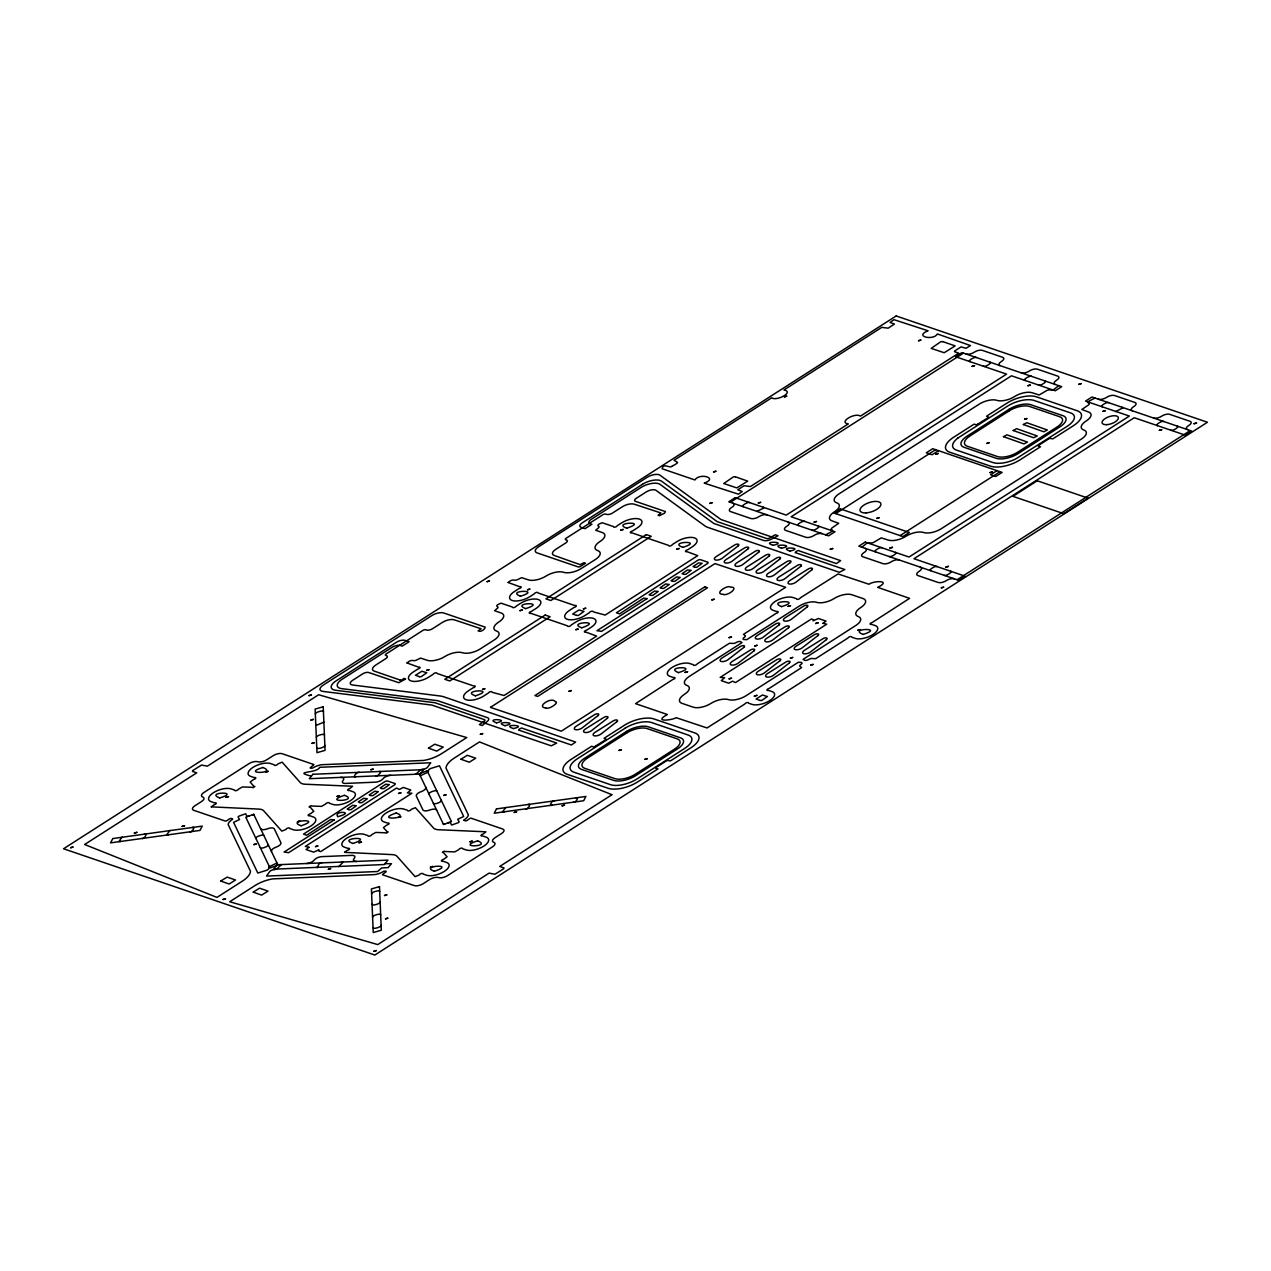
<?xml version="1.0" encoding="UTF-8"?>
<svg xmlns="http://www.w3.org/2000/svg" width="1271" height="1271" viewBox="0 0 1271 1271"><rect width="100%" height="100%" fill="white"/><g stroke="black" fill="none" stroke-linecap="round" stroke-linejoin="round"><path stroke-width="1.5" d="M756.69 511.45L763.744 508.082L763.283 507.177M881.995 547.706C881.311 546.387 872.24 551.344 875.576 551.9M888.969 556.476C890.939 557.794 898.359 552.599 895.483 552.361M937.14 566.58C936.234 565.15 927.433 570.266 930.706 570.727M944.099 575.398C945.91 576.541 953.758 571.235 950.517 571.187M976.43 357.501C975.556 356.182 966.564 361.186 970.011 361.647M983.404 366.223C985.375 367.557 992.921 362.235 989.823 362.124M1031.559 376.28C1030.733 374.961 1021.677 380.045 1025.141 380.474M1038.534 385.145C1040.345 386.257 1047.971 381.141 1045.048 380.935M1108.709 402.669C1108.09 401.175 1098.748 406.386 1102.291 406.815M749.715 502.585C748.778 501.187 739.881 506.351 743.297 506.732M804.845 521.412C804.035 519.934 795.026 525.098 798.426 525.559M1115.7 411.566L1123.167 407.705L1122.102 407.292M276.983 863.041L271.041 865.805A3.082 1.335 -19.2 0 0 268.737 868.093A3.082 1.335 -19.2 0 1 266.433 870.365L257.806 873.05L233.562 822.337L239.568 819.509L238.058 817.015L238.964 816.109L245.637 813.774L247.051 816.49L249.211 815.95M811.819 530.134C813.805 531.485 821.416 526.051 818.238 526.035M1163.839 421.543C1162.806 420.065 1154.163 425.181 1157.436 425.642M1170.829 430.218C1172.783 431.536 1180.251 426.309 1177.327 426.103M611.828 794.804L499.741 866.441L503.999 867.95L503.666 868.792L494.975 874.226L489.065 873.145L377.773 944.591L229.717 901.743L255.01 885.569A21.972 9.485 -19.2 0 1 272.82 878.881L374.897 874.591A10.978 4.75 -19.2 0 0 383.81 871.239C391.087 870.349 379.378 874.893 383.397 875.052L414.33 885.601A6.593 2.844 -19.2 0 0 423.148 883.71L429.805 879.453A6.593 2.844 -19.2 0 1 438.622 877.562A6.593 2.844 -19.2 0 0 447.456 875.671L492.576 846.788A6.593 2.844 -19.2 0 0 493.752 842.292A6.593 2.844 -19.2 0 1 494.912 837.796L501.584 833.522A6.593 2.844 -19.2 0 0 502.744 829.026L471.827 818.46C469.905 816.443 467.077 822.861 463.931 820.367M232.561 819.223L232.275 819.509A10.978 4.75 -19.2 0 0 228.144 824.498L250.482 871.255A21.972 9.485 -19.2 0 1 242.268 881.216L216.976 897.405L84.633 844.5L196.719 772.863L192.477 771.37L192.811 770.512L201.501 765.078L207.395 766.159L318.64 694.744L466.743 737.561L441.45 753.751A21.972 9.485 -19.2 0 1 423.656 760.439L321.563 764.713A10.978 4.75 -19.2 0 0 312.65 768.065C305.39 769.209 316.892 764.284 313.063 764.268L282.146 753.703A6.593 2.844 -19.2 0 0 273.329 755.594L266.656 759.851A6.593 2.844 -19.2 0 1 257.838 761.742A6.593 2.844 -19.2 0 0 249.021 763.633L203.884 792.516A6.593 2.844 -19.2 0 0 202.725 797.012A6.593 2.844 -19.2 0 1 201.549 801.524L194.892 805.782A6.593 2.844 -19.2 0 0 193.716 810.294L224.649 820.844C227.096 822.575 229.511 816.427 232.561 818.969M463.867 820.176L464.201 819.811A10.978 4.75 -19.2 0 0 468.316 814.822L445.994 768.065A21.972 9.485 -19.2 0 1 454.208 758.104L479.501 741.914L611.796 794.629M263.907 835.508C264.177 833.697 254.295 837.001 255.948 838.51M433.379 803.256C433.745 805.21 442.673 801.715 441.371 800.317M437.002 791.166C437.145 789.307 427.199 792.739 429.042 794.168M260.285 847.598C260.714 849.536 269.325 846.073 268.356 844.659M315.796 724.406L316.67 725.169L323.994 722.119M324.534 734.94C325.058 733.176 315.637 735.512 316.336 737.355M373.039 927.576C372.498 929.609 381.443 927.226 381.173 925.288M323.501 711.681C324.296 709.647 314.414 712.364 315.351 714.032M316.765 747.729C316.098 749.811 325.63 747.237 324.852 745.41M379.759 891.527C380.553 889.493 370.528 892.242 371.625 893.894M380.744 914.85C381.411 912.928 371.831 915.39 372.594 917.217M448.028 822.861L450.188 822.337L451.602 825.054L458.275 822.702L459.196 821.844L457.671 819.302L463.677 816.49L439.464 765.793L430.805 768.447A3.082 1.335 -19.2 0 0 428.502 770.734A3.082 1.335 -19.2 0 1 426.198 773.006L420.272 775.818M372.053 904.253C371.418 906.318 380.649 903.792 380.204 901.965M938.506 450.665L932.104 454.764L926.321 452.794L932.723 448.695L1002.136 472.399L995.733 476.498L990.602 474.734L997.004 470.635M311.427 776.152C291.377 771.163 317.607 773.467 319.672 767.287L430.742 762.775L427.469 767.319A3.082 1.335 -19.2 0 1 423.529 769.034A3.082 1.335 -19.2 0 0 419.589 770.75L415.76 774.246M385.891 862.628L385.24 863.66L391.468 863.724L388.211 867.585L381.665 867.966L377.566 871.525L266.545 876.069L269.77 871.509A3.082 1.335 -19.2 0 1 273.71 869.777A3.082 1.335 -19.2 0 0 277.65 868.061L281.574 864.566M120.729 841.434L118.87 841.466L122.191 837.065M144.243 834.189C148.389 832.505 144.227 839.448 142.082 838.526M168.55 834.777L166.692 834.761L170.012 830.408M192.064 827.516C196.354 825.832 191.683 832.982 189.919 831.87M504.396 811.788L502.538 811.804L505.858 807.419M527.91 804.527C532.295 802.795 527.243 810.278 525.765 808.88M552.234 805.131C548.675 807.26 551.471 799.999 554.49 800.825M575.747 797.87C580.084 796.17 575.223 803.431 573.586 802.208M355.673 776.788C352.115 778.281 356.595 771.354 359.359 772.339M341.47 862.056L343.122 862.199L338.642 866.647M379.187 771.497C383.54 770.401 377.217 777.185 375.628 775.961M317.957 867.346L317.21 867.537M252.468 814.743L253.93 814.775M444.771 824.069L443.293 824.037M579.957 566.58L578.384 566.993L536.934 552.837A8.786 3.797 -19.2 0 1 538.491 546.832L647.273 477.229A8.786 3.797 -19.2 0 1 659.967 475.179L720.784 519.394A4.401 1.891 -19.2 0 0 721.245 519.617L840.624 560.638L836.397 563.577L799.523 550.994C799.125 549.056 792.469 553.266 796.393 552.996L844.818 569.535L839.337 572.3L707.979 527.449A28.995 12.535 -19.2 0 1 704.928 525.924L655.931 490.288A6.593 2.844 -19.2 0 0 646.415 491.829L636.231 498.343A4.401 1.891 -19.2 0 0 635.452 501.33L665.416 511.562L664.574 513.134L659.427 515.74L658.092 515.279L660.936 512.991L634.197 504.174A8.786 3.797 -19.2 0 0 622.44 506.7L612.4 513.119A4.401 1.891 -19.2 0 1 606.521 514.374L605.79 514.12A2.192 0.953 -19.2 0 0 602.851 514.755L566.135 538.253A2.192 0.953 -19.2 0 0 565.738 539.762L566.469 540A4.401 1.891 -19.2 0 1 565.69 543.003L555.665 549.422A8.786 3.797 -19.2 0 0 554.108 555.427L580.116 564.642L583.993 562.703L585.486 563.275L580.164 566.612M316.972 867.553L319.386 863.39L321.642 862.898M825.642 534.837L831.282 531.866A3.082 1.335 -19.2 0 0 831.822 529.769A3.082 1.335 -19.2 0 1 832.362 527.672L838.685 523.302L832.044 520.856A13.187 5.688 -19.2 0 1 834.396 511.848A13.187 5.688 -19.2 0 0 836.747 502.839A13.187 5.688 -19.2 0 1 839.082 493.831L979.258 404.13A13.187 5.688 -19.2 0 1 996.909 400.349A13.187 5.688 -19.2 0 0 1014.56 396.568A13.187 5.688 -19.2 0 1 1032.211 392.771L1039.185 394.995L1046.176 390.848A3.082 1.335 -19.2 0 1 1050.291 389.959A3.082 1.335 -19.2 0 0 1054.422 389.085L1058.711 385.653M963.466 353.131L730.348 502.315M935.615 449.68L835.698 513.611M900.122 535.599L1000.007 471.684M1095.014 398.045L1089.247 400.985A3.082 1.335 -19.2 0 0 1088.707 403.082A3.082 1.335 -19.2 0 1 1088.167 405.179L1081.843 409.469L1088.484 411.995A13.187 5.688 -19.2 0 1 1086.133 421.003A13.187 5.688 -19.2 0 0 1083.798 430.011A13.187 5.688 -19.2 0 1 1081.446 439.019L941.271 528.72A13.187 5.688 -19.2 0 1 923.636 532.501A13.187 5.688 -19.2 0 0 905.969 536.283A13.187 5.688 -19.2 0 1 888.318 540.08L881.248 537.871L874.353 542.002A3.082 1.335 -19.2 0 1 870.238 542.892A3.082 1.335 -19.2 0 0 866.123 543.766L861.881 547.229M957.111 579.735L1190.244 430.551M306.565 863.517A5.847 2.526 -19.2 0 0 314.191 860.086A5.847 2.526 -19.2 0 1 321.817 856.638L351.797 855.383A5.847 2.526 -19.2 0 1 354.307 858.227L354.021 858.592A5.847 2.526 -19.2 0 0 356.547 861.436M425.737 787.257A5.847 2.526 -19.2 0 1 421.035 791.706A5.847 2.526 -19.2 0 0 416.348 796.139L422.909 809.881A5.847 2.526 -19.2 0 0 429.471 810.135L430.106 809.897A5.847 2.526 -19.2 0 1 436.668 810.151M271.501 851.554A5.847 2.526 -19.2 0 1 276.188 847.106A5.847 2.526 -19.2 0 0 280.891 842.673L274.329 828.93A5.847 2.526 -19.2 0 0 267.768 828.676L267.132 828.914A5.847 2.526 -19.2 0 1 260.571 828.66M390.674 775.294A5.847 2.526 -19.2 0 0 383.048 778.726A5.847 2.526 -19.2 0 1 375.422 782.173L345.442 783.429A5.847 2.526 -19.2 0 1 342.932 780.585L343.218 780.235A5.847 2.526 -19.2 0 0 340.692 777.391M865.329 548.405A5.847 2.526 -19.2 0 1 864.296 552.392L863.787 552.726A5.847 2.526 -19.2 0 0 862.739 556.714L883.107 563.673A5.847 2.526 -19.2 0 0 891.178 561.83A5.847 2.526 -19.2 0 1 899.264 559.987M1098.462 399.221A5.847 2.526 -19.2 0 0 1106.278 397.537L1106.803 397.219A5.847 2.526 -19.2 0 1 1114.619 395.535L1134.987 402.494A5.847 2.526 -19.2 0 1 1133.684 406.641A5.847 2.526 -19.2 0 0 1132.397 410.803M1153.56 418.032A5.847 2.526 -19.2 0 0 1161.376 416.348L1161.901 416.03A5.847 2.526 -19.2 0 1 1169.717 414.346L1190.069 421.305A5.847 2.526 -19.2 0 1 1188.782 425.451A5.847 2.526 -19.2 0 0 1187.479 429.614M954.346 578.798A5.847 2.526 -19.2 0 0 946.275 580.64A5.847 2.526 -19.2 0 1 938.189 582.483L917.837 575.525A5.847 2.526 -19.2 0 1 918.869 571.537L919.394 571.203A5.847 2.526 -19.2 0 0 920.426 567.216M822.067 533.629A5.847 2.526 -19.2 0 0 814.25 535.313L813.726 535.631A5.847 2.526 -19.2 0 1 805.909 537.315L785.557 530.357A5.847 2.526 -19.2 0 1 786.844 526.21A5.847 2.526 -19.2 0 0 788.131 522.047M1055.2 384.446A5.847 2.526 -19.2 0 1 1056.233 380.458L1056.741 380.124A5.847 2.526 -19.2 0 0 1057.79 376.137L1037.422 369.178A5.847 2.526 -19.2 0 0 1029.351 371.021A5.847 2.526 -19.2 0 1 1021.264 372.864M1000.102 365.635A5.847 2.526 -19.2 0 1 1001.135 361.647L1001.659 361.314A5.847 2.526 -19.2 0 0 1002.692 357.326L982.34 350.367A5.847 2.526 -19.2 0 0 974.253 352.21A5.847 2.526 -19.2 0 1 966.182 354.053M733.049 503.237A5.847 2.526 -19.2 0 1 731.746 507.399A5.847 2.526 -19.2 0 0 730.46 511.546L750.811 518.504A5.847 2.526 -19.2 0 0 758.628 516.82L759.152 516.503A5.847 2.526 -19.2 0 1 766.969 514.819M211.288 806.863L258.76 809.087A13.187 5.688 -19.2 0 1 263.685 810.771L281.797 831.123L285.673 829.598A1.907 0.826 -19.2 0 0 286.261 829.057A1.907 0.826 -19.2 0 1 288.183 827.977A1.907 0.826 -19.2 0 1 289.756 828.311A1.907 0.826 -19.2 0 0 290.122 828.644L293.283 829.725A13.187 5.688 -19.2 0 0 310.934 825.943A13.187 5.688 -19.2 0 0 313.27 816.935L310.108 815.855A1.907 0.826 -19.2 0 0 309.314 815.791A1.907 0.826 -19.2 0 1 308.17 815.204A1.907 0.826 -19.2 0 1 309.79 814.012A1.907 0.826 -19.2 0 0 310.696 813.583L313.81 811.295L310.426 807.403A4.401 1.891 -19.2 0 0 309.075 806.863L311.03 805.623A4.401 1.891 -19.2 0 0 312.523 806.052L321.484 806.37L325.201 804.289A1.907 0.826 -19.2 0 0 325.789 803.765A1.907 0.826 -19.2 0 1 327.727 802.684A1.907 0.826 -19.2 0 1 329.3 803.002A1.907 0.826 -19.2 0 0 329.666 803.336L332.827 804.416A13.187 5.688 -19.2 0 0 350.478 800.635A13.187 5.688 -19.2 0 0 352.814 791.642L349.652 790.546A1.907 0.826 -19.2 0 0 348.858 790.498A1.907 0.826 -19.2 0 1 347.714 789.895A1.907 0.826 -19.2 0 1 349.318 788.703A1.907 0.826 -19.2 0 0 350.24 788.274L352.607 786.256L305.183 784.223A13.187 5.688 -19.2 0 1 300.258 782.539L282.146 762.187L278.285 763.712A1.907 0.826 -19.2 0 0 277.698 764.252A1.907 0.826 -19.2 0 1 275.759 765.333A1.907 0.826 -19.2 0 1 274.186 764.999A1.907 0.826 -19.2 0 0 273.821 764.665L270.659 763.585A13.187 5.688 -19.2 0 0 253.008 767.366A13.187 5.688 -19.2 0 0 250.673 776.374L253.85 777.455A1.907 0.826 -19.2 0 0 254.629 777.518A1.907 0.826 -19.2 0 1 255.773 778.106A1.907 0.826 -19.2 0 1 254.168 779.298A1.907 0.826 -19.2 0 0 253.247 779.727L250.149 782.062L253.517 785.907A4.401 1.891 -19.2 0 0 254.867 786.447L252.961 787.718A4.401 1.891 -19.2 0 0 251.42 787.257L242.475 786.94L238.741 789.021A1.907 0.826 -19.2 0 0 238.154 789.545A1.907 0.826 -19.2 0 1 236.215 790.626A1.907 0.826 -19.2 0 1 234.642 790.308A1.907 0.826 -19.2 0 0 234.277 789.974L231.115 788.894A13.187 5.688 -19.2 0 0 213.464 792.675A13.187 5.688 -19.2 0 0 211.129 801.667L214.306 802.764A1.907 0.826 -19.2 0 0 215.085 802.811A1.907 0.826 -19.2 0 1 216.229 803.415A1.907 0.826 -19.2 0 1 214.624 804.607A1.907 0.826 -19.2 0 0 213.719 805.036L211.288 806.815M344.568 852.364L392.056 854.605A13.187 5.688 -19.2 0 1 396.981 856.289L415.093 876.64L418.953 875.099A1.907 0.826 -19.2 0 0 419.541 874.575A1.907 0.826 -19.2 0 1 421.479 873.495A1.907 0.826 -19.2 0 1 423.052 873.813A1.907 0.826 -19.2 0 0 423.418 874.146L426.579 875.226A13.187 5.688 -19.2 0 0 444.23 871.445A13.187 5.688 -19.2 0 0 446.566 862.453L443.388 861.357A1.907 0.826 -19.2 0 0 442.61 861.309A1.907 0.826 -19.2 0 1 441.466 860.705A1.907 0.826 -19.2 0 1 443.071 859.514A1.907 0.826 -19.2 0 0 443.992 859.085L447.09 856.797L443.706 852.905A4.401 1.891 -19.2 0 0 442.372 852.364L444.31 851.125A4.401 1.891 -19.2 0 0 445.819 851.554L454.764 851.888L458.497 849.806A1.907 0.826 -19.2 0 0 459.085 849.266A1.907 0.826 -19.2 0 1 461.023 848.186A1.907 0.826 -19.2 0 1 462.58 848.52A1.907 0.826 -19.2 0 0 462.946 848.853L466.123 849.934A13.187 5.688 -19.2 0 0 483.758 846.152A13.187 5.688 -19.2 0 0 486.11 837.144L482.932 836.064A1.907 0.826 -19.2 0 0 482.154 836A1.907 0.826 -19.2 0 1 480.994 835.397A1.907 0.826 -19.2 0 1 482.615 834.205A1.907 0.826 -19.2 0 0 483.52 833.792L485.919 831.806L438.479 829.725A13.187 5.688 -19.2 0 1 433.554 828.041L415.426 807.689L411.566 809.214A1.907 0.826 -19.2 0 0 410.978 809.754A1.907 0.826 -19.2 0 1 409.04 810.834A1.907 0.826 -19.2 0 1 407.483 810.501A1.907 0.826 -19.2 0 0 407.117 810.167L403.94 809.087A13.187 5.688 -19.2 0 0 386.305 812.868A13.187 5.688 -19.2 0 0 383.969 821.876L387.131 822.957A1.907 0.826 -19.2 0 0 387.925 823.02A1.907 0.826 -19.2 0 1 389.069 823.624A1.907 0.826 -19.2 0 1 387.448 824.815A1.907 0.826 -19.2 0 0 386.543 825.229L383.445 827.58L386.813 831.409A4.401 1.891 -19.2 0 0 388.163 831.949L386.209 833.204A4.401 1.891 -19.2 0 0 384.7 832.759L375.755 832.441L372.038 834.523A1.907 0.826 -19.2 0 0 371.434 835.063A1.907 0.826 -19.2 0 1 369.511 836.143A1.907 0.826 -19.2 0 1 367.939 835.81A1.907 0.826 -19.2 0 0 367.573 835.476L364.412 834.396A13.187 5.688 -19.2 0 0 346.761 838.177A13.187 5.688 -19.2 0 0 344.425 847.185L347.587 848.265A1.907 0.826 -19.2 0 0 348.381 848.329A1.907 0.826 -19.2 0 1 349.525 848.917A1.907 0.826 -19.2 0 1 347.92 850.108A1.907 0.826 -19.2 0 0 346.999 850.537L344.6 852.269M545.656 707.995C549.39 709.854 559.891 702.037 555.3 701.592C551.217 696.397 535.854 707.137 545.688 707.899M723.104 594.447C728.013 596.178 739.833 586.789 730.396 587.123C727.918 584.453 713.206 593.843 723.104 594.399M309.044 847.28L306.025 849.552L313.651 852.142L318.989 849.775L318.576 850.887L320.626 851.649L411.883 793.263L407.419 792.897L410.787 790.038L403.368 787.416L399.269 789.45L396.568 788.036L305.31 846.422L309.044 847.28M672.216 466.076C670.325 469.11 663.303 462.263 662.048 468.729L694.903 479.945C699.717 472.526 718.719 478.007 704.213 483.123L738.419 494.181L742.2 491.48L737.831 489.812L743.964 485.76L750.446 486.523L848.313 423.894C837.939 422.433 854.954 412.185 860.467 416.125L958.699 353.147L954.457 351.67L954.823 350.844L961.098 346.904L966.024 348.302L970.44 345.553L937.347 333.939C933.756 340.85 913.388 336.529 928.084 330.778L893.926 319.672L890.065 322.453L894.403 324.073L888.207 328.172L881.788 327.362L783.921 389.99C794.709 391.849 776.327 401.668 771.767 397.759L673.98 460.34C677.999 462.755 680.033 461.897 672.216 466.107M823.004 623.314L826.722 624.204L735.464 682.606L732.684 681.192L728.68 683.21L721.277 680.62L724.613 677.697L720.164 677.379L811.422 618.977L813.551 619.708L813.059 620.852L818.381 618.484L826.007 621.09L823.004 623.314M334.178 819.938L284.069 852.047L288.612 852.682L394.423 784.985A2.192 0.953 -19.2 0 0 394.82 783.476L387.719 781.061A2.192 0.953 -19.2 0 0 384.779 781.681L303.547 834.094L306.645 835.238L330.73 819.525L334.178 819.986M647.066 598.609L596.957 630.718L601.501 631.369L707.312 563.657A2.192 0.953 -19.2 0 0 707.709 562.147L700.607 559.733A2.192 0.953 -19.2 0 0 697.668 560.352L616.435 612.765L619.533 613.909L643.619 598.196L647.066 598.609M595.718 745.982L593.875 747.03L591.635 746.252L571.187 759.327A21.972 9.485 -19.2 0 0 567.295 774.341L608.126 788.274A21.972 9.485 -19.2 0 0 637.534 781.983L657.965 768.891L655.772 768.24L656.17 767.398L667.084 760.439L670.373 760.964L690.82 747.872A21.972 9.485 -19.2 0 0 694.713 732.874L653.882 718.925A21.972 9.485 -19.2 0 0 624.474 725.233L604.043 738.308L606.331 739.325L595.718 745.982M978.209 423.879L976.366 424.927L974.126 424.133L953.695 437.224A21.972 9.485 -19.2 0 0 949.802 452.238L990.617 466.171A21.972 9.485 -19.2 0 0 1020.025 459.864L1040.472 446.788L1038.264 446.137L1038.661 445.295L1049.592 438.336L1052.881 438.845L1073.312 425.769A21.972 9.485 -19.2 0 0 1077.204 410.755L1036.389 396.822A21.972 9.485 -19.2 0 0 1006.982 403.129L986.534 416.205L988.822 417.222L978.209 423.879M667.259 714.477L635.548 703.657L672.486 679.699A1.907 0.826 -19.2 0 1 673.392 679.27A1.907 0.826 -19.2 0 0 674.996 678.079A1.907 0.826 -19.2 0 0 673.852 677.475A1.907 0.826 -19.2 0 1 673.074 677.427L669.896 676.331A13.187 5.688 -19.2 0 1 672.232 667.339A13.187 5.688 -19.2 0 1 689.883 663.557L693.06 664.638A1.907 0.826 -19.2 0 1 693.41 664.971A1.907 0.826 -19.2 0 0 694.983 665.289A1.907 0.826 -19.2 0 0 696.921 664.209A1.907 0.826 -19.2 0 1 697.509 663.684L729.363 643.301L732.207 643.348A3.082 1.335 -19.2 0 0 736.322 642.475A3.082 1.335 -19.2 0 1 740.437 641.585L742.042 642.57L689.311 676.426A13.187 5.688 -19.2 0 0 686.848 685.387A13.187 5.688 -19.2 0 1 684.386 694.363A13.187 5.688 -19.2 0 0 682.05 703.371L693.283 707.2A13.187 5.688 -19.2 0 0 710.934 703.419A13.187 5.688 -19.2 0 1 728.442 699.59A13.187 5.688 -19.2 0 0 745.966 695.777L798.331 662.27L801.413 662.413A3.082 1.335 -19.2 0 1 800.873 664.511A3.082 1.335 -19.2 0 0 800.333 666.624L801.604 667.609L769.463 688.247A1.907 0.826 -19.2 0 1 768.558 688.675A1.907 0.826 -19.2 0 0 766.937 689.851A1.907 0.826 -19.2 0 0 768.081 690.455A1.907 0.826 -19.2 0 1 768.876 690.518L772.037 691.599A13.187 5.688 -19.2 0 1 769.702 700.607A13.187 5.688 -19.2 0 1 752.051 704.388L748.889 703.308A1.907 0.826 -19.2 0 1 748.524 702.974A1.907 0.826 -19.2 0 0 746.951 702.641A1.907 0.826 -19.2 0 0 745.028 703.721A1.907 0.826 -19.2 0 1 744.425 704.261L707.01 727.965L676.013 717.638C674.297 719.72 651.896 723.135 667.227 714.604M877.848 587.409L909.559 598.355L872.621 622.234A1.907 0.826 -19.2 0 1 871.715 622.663A1.907 0.826 -19.2 0 0 870.095 623.839A1.907 0.826 -19.2 0 0 871.255 624.442A1.907 0.826 -19.2 0 1 872.033 624.506L875.195 625.586A13.187 5.688 -19.2 0 1 872.859 634.594A13.187 5.688 -19.2 0 1 855.224 638.376L852.047 637.295A1.907 0.826 -19.2 0 1 851.681 636.962A1.907 0.826 -19.2 0 0 850.124 636.628A1.907 0.826 -19.2 0 0 848.186 637.708A1.907 0.826 -19.2 0 1 847.598 638.249L815.664 658.68L812.9 658.569A3.082 1.335 -19.2 0 0 808.785 659.458A3.082 1.335 -19.2 0 1 804.67 660.332L803.065 659.363L855.78 625.491A13.187 5.688 -19.2 0 0 858.243 616.53A13.187 5.688 -19.2 0 1 860.705 607.57A13.187 5.688 -19.2 0 0 863.057 598.562L851.824 594.733A13.187 5.688 -19.2 0 0 834.173 598.514A13.187 5.688 -19.2 0 1 816.665 602.327A13.187 5.688 -19.2 0 0 799.141 606.156L746.776 639.663L743.678 639.52A3.082 1.335 -19.2 0 1 744.234 637.407A3.082 1.335 -19.2 0 0 744.774 635.309L743.456 634.372L775.644 613.686A1.907 0.826 -19.2 0 1 776.549 613.258A1.907 0.826 -19.2 0 0 778.154 612.066A1.907 0.826 -19.2 0 0 777.01 611.462A1.907 0.826 -19.2 0 1 776.231 611.399L773.07 610.318A13.187 5.688 -19.2 0 1 775.405 601.31A13.187 5.688 -19.2 0 1 793.04 597.545L796.218 598.625A1.907 0.826 -19.2 0 1 796.583 598.943A1.907 0.826 -19.2 0 0 798.14 599.277A1.907 0.826 -19.2 0 0 800.079 598.196A1.907 0.826 -19.2 0 1 800.666 597.656L838.097 573.952L869.094 584.279C872.605 580.847 892.528 579.767 877.864 587.361M735.385 476.8L747.682 481.121L736.799 487.905L723.755 483.52L733.478 476.832L735.385 476.847M942.796 341.629L955.109 345.903L944.21 352.734L931.198 348.381L940.874 341.661L942.796 341.629M220.773 881.057L229.114 884.012L235.516 880.009L227.175 877.101L220.804 880.962M253.279 892.147L261.604 895.118L268.006 891.114L259.586 888.191L253.294 892.051M428.47 748.158L436.795 751.113L443.198 747.11L434.777 744.202L428.47 748.158M460.96 759.248L469.285 762.219L475.688 758.215L467.363 755.292L460.976 759.152M399.761 679.906L401.525 680.128L404.035 678.364L405.56 679.048L398.76 682.702L368.733 672.518A4.401 1.891 -19.2 0 0 362.855 673.773L352.687 680.287A6.593 2.844 -19.2 0 0 352.432 684.99L439.957 695.968A28.995 12.535 -19.2 0 1 444.008 696.873L575.604 742.057L571.394 744.997L522.969 728.474C522.365 726.567 516.01 730.714 519.839 730.475L556.714 743.058L551.28 745.839L432.092 705.151A4.401 1.891 -19.2 0 0 431.489 705.024L322.882 691.392A8.786 3.797 -19.2 0 1 323.199 685.117L431.965 615.498A8.786 3.797 -19.2 0 1 443.738 612.987L485.172 627.127C485.077 629.32 480.708 632.561 478.134 630.94L481.089 628.764L454.24 619.835A8.786 3.797 -19.2 0 0 442.467 622.361L432.442 628.78A4.401 1.891 -19.2 0 1 426.563 630.035L425.817 629.796A2.192 0.953 -19.2 0 0 422.878 630.416L386.162 653.914A2.192 0.953 -19.2 0 0 385.78 655.423L386.511 655.661A4.401 1.891 -19.2 0 1 385.733 658.664L375.692 665.098A8.786 3.797 -19.2 0 0 374.135 671.088L399.761 679.906M1102.958 411.359L1105.468 410.644L1102.958 411.311M219.629 797.966C242.268 791.166 204.393 791.912 219.645 797.918M262.859 767.493C278.381 773.562 240.108 774.436 262.859 767.525M301.1 825.785C324.296 818.079 285.149 820.192 301.1 825.737M344.314 795.296C360.456 800.937 321.213 803.065 344.314 795.344M352.925 843.467C376.089 835.778 336.894 837.843 352.925 843.436M396.139 812.995C412.281 818.635 373.086 820.748 396.139 813.043M434.38 871.286C457.528 863.422 418.54 865.758 434.396 871.239M477.61 840.814C492.783 846.915 454.859 847.979 477.61 840.846M337.768 816.681C357.103 811.47 332.748 810.437 337.784 816.633M348.762 809.659L350.923 809.706L356.341 805.75L352.766 805.29L347.237 809.039L348.778 809.595M359.757 802.621L361.806 802.732L367.351 798.776L363.76 798.267L358.279 801.906L359.757 802.621M370.751 795.582L372.896 795.646L378.329 791.69L374.754 791.229L369.21 794.979L370.751 795.535M381.729 788.56L383.89 788.608L389.323 784.652L385.749 784.191L380.204 787.941L381.729 788.56M496.5 722.818C512.404 719.418 483.409 717.924 496.5 722.818M504.921 725.693C521.221 722.103 491.607 721.086 504.921 725.693M513.341 728.569C529.689 724.947 499.98 723.914 513.341 728.569M650.657 595.352L652.817 595.416L658.219 591.428L654.565 591.047L649.131 594.749L650.673 595.305M661.651 588.33L663.7 588.425L669.245 584.469L665.654 583.961L660.11 587.774L661.651 588.266M672.645 581.292L674.79 581.355L680.223 577.399L676.649 576.939L671.12 580.688L672.645 581.244M678.396 672.629C701.115 665.782 663.287 666.481 678.412 672.581M683.623 574.254L685.784 574.317L691.186 570.329L687.547 569.948L682.098 573.65L683.623 574.254M694.617 567.231L696.778 567.279L702.18 563.291L698.526 562.91L693.108 566.564L694.633 567.168M759.851 700.448L761.71 700.496L767.366 696.508L762.409 694.999L756.07 699.018L759.867 700.4M773.07 545.338C789.402 541.653 759.74 540.842 773.07 545.291M781.49 548.214C797.823 544.671 768.24 543.623 781.49 548.214M781.554 606.617C804.384 599.674 766.286 600.452 781.554 606.617M789.911 551.09C806.116 547.483 776.756 546.562 789.911 551.09M863.025 634.42C885.808 627.477 847.678 628.287 863.025 634.42M419.303 676.696L421.146 676.744L426.786 672.724L421.845 671.247L415.506 675.266L419.319 676.649M475.418 695.841C498.55 688.278 459.387 690.248 475.433 695.809M520.411 596.242C543.178 589.236 505.191 590.237 520.427 596.194M525.622 608.65C548.452 601.437 510.307 602.772 525.638 608.602M576.526 615.402L578.384 615.45L583.977 611.367L578.988 609.985L572.713 614.02L576.541 615.355M581.737 627.81C604.837 619.978 565.929 622.297 581.753 627.763M626.746 528.212C649.767 520.538 611.113 522.524 626.746 528.212M682.861 547.356C705.85 540.064 666.735 541.573 682.861 547.324M889.938 548.055L892.449 547.34L889.938 548.055M945.894 567.088L948.404 566.373L945.894 567.088M1159.374 430.313L1161.885 429.614L1159.39 430.265M70.683 847.741L73.178 846.994L70.683 847.709M134.345 833.093L136.839 832.346L134.345 833.093M182.166 826.436L184.676 825.721L182.198 826.341M226.063 797.362L228.558 796.615L226.079 797.282M223.029 899.503L225.539 898.804L223.045 899.471M265.607 772.069L268.117 771.354L265.607 772.069M297.509 821.765L300.004 821.018L297.509 821.717M309.012 695.65L311.522 694.935L309.028 695.602M310.934 720.085L313.444 719.338L310.95 720.037M311.919 743.408L314.43 742.693L311.919 743.36M315.526 846.645L318.02 845.898L315.542 846.55M337.053 796.456L339.564 795.757L337.053 796.409M358.962 842.752L361.472 842.038L358.962 842.752M373.944 951.28L376.438 950.533L373.96 951.201M384.525 895.531L387.035 894.816L384.541 895.483M385.51 918.854L388.02 918.139L385.51 918.806M398.601 793.485L401.112 792.77L398.617 793.39M398.506 817.444L401.016 816.697L398.538 817.348M426.659 670.341L429.169 669.626L426.675 670.294M430.408 867.14L432.918 866.425L430.44 867.044M469.952 841.831L472.447 841.084L469.968 841.783M487.063 581.705L489.573 580.958L487.095 581.61M480.359 734.288L482.869 733.574L480.39 734.193M482.535 689.406L485.045 688.707L482.567 689.327M519.918 610.668L522.429 609.953L519.918 610.62M514.278 812.503L516.773 811.756L514.278 812.455M527.544 589.808L530.039 589.061L527.544 589.76M562.1 805.846L564.61 805.131L562.116 805.798M568.979 691.329L571.473 690.566L569.011 691.233M575.795 629.733L578.305 629.034L575.811 629.653M583.421 608.888L585.931 608.174L583.437 608.793M620.788 530.134L623.298 529.419L620.82 530.039M618.977 750.494L621.487 749.779L619.009 750.398M644.874 759.327L647.384 758.628L644.874 759.327M676.665 549.215L679.175 548.5L676.665 549.215M685.053 672.438L687.547 671.692L685.053 672.438M709.79 503.459L712.284 502.712L709.806 503.364M713.587 471.922L716.097 471.207L713.603 471.875M711.839 599.896L714.35 599.197L711.855 599.864M729.03 637.708L731.524 636.962L729.046 637.613M729.093 678.873L731.619 678.158L729.125 678.778M754.736 645.97L757.246 645.271L754.736 645.938M754.354 696.111L756.865 695.364L754.354 696.111M784.398 396.854L786.908 396.139L784.414 396.806M788.099 606.394L790.61 605.679L788.115 606.299M790.403 658.156L792.897 657.409L790.419 658.06M810.787 665.114L813.281 664.368L810.803 665.019M815.632 623.489L818.143 622.79L815.632 623.489M830.249 549.231L832.759 548.532L830.249 549.231M857.925 630.241L860.435 629.526L857.957 630.146M876.736 518.409L879.246 517.694L876.752 518.361M918.536 340.771L921.046 340.024L918.552 340.723M935.837 454.128L938.348 453.413L935.853 454.081M941.303 587.853L943.813 587.154L941.334 587.758M986.757 443.436L989.267 442.689L986.773 443.404M990.03 472.637L992.524 471.891L990.03 472.59M1024.585 419.239L1027.095 418.524L1024.617 419.144M1078.714 384.35L1081.224 383.635L1078.729 384.303M1194.041 423.72L1196.551 423.021L1194.041 423.72M758.31 503.046L760.805 502.299L758.31 502.998M814.123 522.174L816.633 521.46L814.123 522.127M972.124 366.382L974.619 365.635L972.124 366.334M1027.921 385.733L1030.431 385.034L1027.937 385.685M253.882 844.627L256.377 843.912L253.882 844.58M443.706 795.455L446.216 794.772L443.738 795.36M407.022 662.954L418.111 667.005A1.907 0.826 -19.2 0 0 418.89 667.068A1.907 0.826 -19.2 0 1 420.034 667.656A1.907 0.826 -19.2 0 1 418.429 668.848A1.907 0.826 -19.2 0 0 417.524 669.277L413.377 671.914A13.187 5.688 -19.2 0 0 411.041 680.922A13.187 5.688 -19.2 0 0 428.692 677.141L432.823 674.504A1.907 0.826 -19.2 0 0 433.411 673.964A1.907 0.826 -19.2 0 1 435.349 672.883A1.907 0.826 -19.2 0 1 436.922 673.217A1.907 0.826 -19.2 0 0 437.288 673.551L473.225 685.816A1.907 0.826 -19.2 0 0 474.019 685.879A1.907 0.826 -19.2 0 1 475.163 686.483A1.907 0.826 -19.2 0 1 473.543 687.675A1.907 0.826 -19.2 0 0 472.637 688.088L468.506 690.741A13.187 5.688 -19.2 0 0 466.171 699.749A13.187 5.688 -19.2 0 0 483.806 695.968L487.953 693.315A1.907 0.826 -19.2 0 0 488.541 692.79A1.907 0.826 -19.2 0 1 490.463 691.71A1.907 0.826 -19.2 0 1 492.036 692.028A1.907 0.826 -19.2 0 0 492.401 692.361L504.063 695.507L596.623 636.104L586.328 632.259A1.907 0.826 -19.2 0 0 585.534 632.211A1.907 0.826 -19.2 0 1 584.39 631.608A1.907 0.826 -19.2 0 1 585.995 630.416A1.907 0.826 -19.2 0 0 586.916 629.987L591.047 627.35A13.187 5.688 -19.2 0 0 593.382 618.341A13.187 5.688 -19.2 0 0 575.731 622.123L571.6 624.76A1.907 0.826 -19.2 0 0 571.013 625.3A1.907 0.826 -19.2 0 1 569.074 626.381A1.907 0.826 -19.2 0 1 567.517 626.047A1.907 0.826 -19.2 0 0 567.152 625.713L531.199 613.448A1.907 0.826 -19.2 0 0 530.42 613.385A1.907 0.826 -19.2 0 1 529.26 612.781A1.907 0.826 -19.2 0 1 530.881 611.605A1.907 0.826 -19.2 0 0 531.786 611.176L535.933 608.523A13.187 5.688 -19.2 0 0 538.269 599.515A13.187 5.688 -19.2 0 0 520.617 603.296L516.487 605.949A1.907 0.826 -19.2 0 0 515.899 606.474A1.907 0.826 -19.2 0 1 513.961 607.554A1.907 0.826 -19.2 0 1 512.388 607.236A1.907 0.826 -19.2 0 0 512.022 606.903L501.076 603.169L497.93 604.535A3.082 1.335 -19.2 0 0 497.39 606.648A3.082 1.335 -19.2 0 1 496.85 608.745L494.594 610.716L501.155 612.987A13.187 5.688 -19.2 0 1 498.82 621.996A13.187 5.688 -19.2 0 0 496.484 631.004A13.187 5.688 -19.2 0 1 494.165 640.012L480.168 648.973A13.187 5.688 -19.2 0 1 462.517 652.754A13.187 5.688 -19.2 0 0 444.866 656.535A13.187 5.688 -19.2 0 1 427.231 660.3L420.653 658.092L417.253 659.681A3.082 1.335 -19.2 0 1 413.139 660.555A3.082 1.335 -19.2 0 0 409.008 661.444L407.038 662.906M490.527 707.407L561.274 731.19L785.653 587.297L715.001 563.593L490.558 707.296M508.146 582.515L519.219 586.551A1.907 0.826 -19.2 0 0 520.014 586.614A1.907 0.826 -19.2 0 1 521.158 587.218A1.907 0.826 -19.2 0 1 519.537 588.409A1.907 0.826 -19.2 0 0 518.632 588.823L514.501 591.476A13.187 5.688 -19.2 0 0 512.149 600.484A13.187 5.688 -19.2 0 0 529.8 596.703L533.931 594.05A1.907 0.826 -19.2 0 0 534.535 593.525A1.907 0.826 -19.2 0 1 536.457 592.445A1.907 0.826 -19.2 0 1 538.03 592.763A1.907 0.826 -19.2 0 0 538.396 593.096L574.333 605.377A1.907 0.826 -19.2 0 0 575.128 605.441A1.907 0.826 -19.2 0 1 576.271 606.029A1.907 0.826 -19.2 0 1 574.667 607.22A1.907 0.826 -19.2 0 0 573.745 607.649L569.615 610.302A13.187 5.688 -19.2 0 0 567.279 619.295A13.187 5.688 -19.2 0 0 584.93 615.529L589.061 612.876A1.907 0.826 -19.2 0 0 589.649 612.336A1.907 0.826 -19.2 0 1 591.587 611.256A1.907 0.826 -19.2 0 1 593.16 611.589A1.907 0.826 -19.2 0 0 593.509 611.923L605.187 615.069L697.731 555.649L687.436 551.821A1.907 0.826 -19.2 0 0 686.642 551.757A1.907 0.826 -19.2 0 1 685.498 551.153A1.907 0.826 -19.2 0 1 687.118 549.978A1.907 0.826 -19.2 0 0 688.024 549.549L692.155 546.895A13.187 5.688 -19.2 0 0 694.49 537.887A13.187 5.688 -19.2 0 0 676.855 541.668L672.709 544.322A1.907 0.826 -19.2 0 0 672.121 544.862A1.907 0.826 -19.2 0 1 670.198 545.926A1.907 0.826 -19.2 0 1 668.625 545.609A1.907 0.826 -19.2 0 0 668.26 545.275L632.307 532.994A1.907 0.826 -19.2 0 0 631.528 532.946A1.907 0.826 -19.2 0 1 630.384 532.342A1.907 0.826 -19.2 0 1 631.989 531.151A1.907 0.826 -19.2 0 0 632.91 530.722L637.041 528.085A13.187 5.688 -19.2 0 0 639.377 519.076A13.187 5.688 -19.2 0 0 621.726 522.858L617.595 525.495A1.907 0.826 -19.2 0 0 617.007 526.035A1.907 0.826 -19.2 0 1 615.069 527.115A1.907 0.826 -19.2 0 1 613.496 526.782A1.907 0.826 -19.2 0 0 613.13 526.448L602.184 522.731L599.054 524.097A3.082 1.335 -19.2 0 0 598.498 526.194A3.082 1.335 -19.2 0 1 597.958 528.291L595.718 530.261L602.279 532.549A13.187 5.688 -19.2 0 1 599.944 541.557A13.187 5.688 -19.2 0 0 597.608 550.565A13.187 5.688 -19.2 0 1 595.273 559.574L581.276 568.518A13.187 5.688 -19.2 0 1 563.625 572.3A13.187 5.688 -19.2 0 0 545.99 576.081A13.187 5.688 -19.2 0 1 528.339 579.862L521.682 577.638L518.361 579.226A3.082 1.335 -19.2 0 1 514.247 580.116A3.082 1.335 -19.2 0 0 510.132 581.006L508.178 582.42M1003.47 436.652L1023.933 443.897L1027.461 442.101L1006.934 434.841L1003.47 436.652M1013.209 430.504L1033.688 437.748L1037.215 435.953L1016.673 428.677L1013.209 430.504M1023.33 424.53L1043.793 431.79L1047.32 429.979L1026.777 422.719L1023.33 424.53M328.363 869.253L330.841 868.522L328.363 869.205M370.846 769.765L373.356 769.114L370.878 769.686M112.801 838.558L110.545 842.864L199.992 830.408L202.248 826.102L112.801 838.558M496.484 808.896L494.228 813.202L583.659 800.746L585.915 796.456L496.484 808.896M312.904 774.277L309.314 778.694L420.145 774.055L423.736 769.638L312.904 774.277M277.078 864.757L273.487 869.189L384.335 864.534L387.925 860.117L277.078 864.757M484.41 721.038L479.374 724.565L482.233 725.55L487.301 721.388A6.323 2.733 -19.2 0 0 487.556 717.702L437.971 700.782A4.401 1.891 -19.2 0 0 437.351 700.639L341.677 688.644A13.187 5.688 -19.2 0 1 342.169 679.222L391.929 647.384A6.593 2.844 -19.2 0 1 399.682 645.271L402.224 646.145L409.119 641.728L405.195 640.393A6.593 2.844 -19.2 0 0 396.377 642.284L336.1 680.859A13.187 5.688 -19.2 0 0 335.608 690.264L434.539 702.672A4.401 1.891 -19.2 0 1 435.159 702.815L484.505 719.656A2.367 1.017 -19.2 0 1 484.41 721.038M957.857 438.066L956.92 438.813A19.764 8.547 -19.2 0 0 956.459 450.093L992.953 462.549A19.764 8.547 -19.2 0 0 1015.799 458.926L1067.036 426.405A19.764 8.547 -19.2 0 0 1070.547 412.9L1034.054 400.444A19.764 8.547 -19.2 0 0 1007.585 406.116L957.857 438.066M738.133 545.895L722.389 558.144A4.877 2.113 -19.2 0 1 715.509 560.003A4.877 2.113 -19.2 0 1 716.224 556.555L734.654 544.989A2.749 1.192 -19.2 0 1 738.181 544.195A2.749 1.192 -19.2 0 1 738.133 545.895M747.968 548.865L732.239 561.115A4.877 2.113 -19.2 0 1 725.36 562.974A4.877 2.113 -19.2 0 1 726.075 559.542L744.504 547.976A2.749 1.192 -19.2 0 1 748.031 547.165A2.749 1.192 -19.2 0 1 747.968 548.865M758.692 552.186L742.947 564.435A4.877 2.113 -19.2 0 1 736.084 566.294A4.877 2.113 -19.2 0 1 736.799 562.862L755.212 551.296A2.749 1.192 -19.2 0 1 758.739 550.486A2.749 1.192 -19.2 0 1 758.692 552.186M769.066 556.11L753.322 568.359A4.877 2.113 -19.2 0 1 746.442 570.218A4.877 2.113 -19.2 0 1 747.157 566.787L765.587 555.22A2.749 1.192 -19.2 0 1 769.114 554.41A2.749 1.192 -19.2 0 1 769.066 556.11M779.854 559.033L764.109 571.283A4.877 2.113 -19.2 0 1 757.246 573.142A4.877 2.113 -19.2 0 1 757.961 569.694L776.374 558.128A2.749 1.192 -19.2 0 1 779.901 557.334A2.749 1.192 -19.2 0 1 779.854 559.033M790.292 562.56L774.547 574.826A4.877 2.113 -19.2 0 1 767.668 576.669A4.877 2.113 -19.2 0 1 768.383 573.237L786.813 561.671A2.749 1.192 -19.2 0 1 790.34 560.861A2.749 1.192 -19.2 0 1 790.292 562.56M598.037 715.557L582.309 727.806A4.877 2.113 -19.2 0 1 575.429 729.665A4.877 2.113 -19.2 0 1 576.144 726.234L594.574 714.667A2.749 1.192 -19.2 0 1 598.101 713.857A2.749 1.192 -19.2 0 1 598.037 715.557M800.762 566.342L785.033 578.607A4.877 2.113 -19.2 0 1 778.154 580.45A4.877 2.113 -19.2 0 1 778.869 577.018L797.282 565.452A2.749 1.192 -19.2 0 1 800.809 564.642A2.749 1.192 -19.2 0 1 800.762 566.342M607.316 718.306L591.587 730.571A4.877 2.113 -19.2 0 1 584.708 732.43A4.877 2.113 -19.2 0 1 585.423 728.982L603.836 717.416A2.749 1.192 -19.2 0 1 607.363 716.622A2.749 1.192 -19.2 0 1 607.316 718.306M616.848 721.706L601.104 733.971A4.877 2.113 -19.2 0 1 594.24 735.814A4.877 2.113 -19.2 0 1 594.955 732.382L613.369 720.816A2.749 1.192 -19.2 0 1 616.896 720.022A2.749 1.192 -19.2 0 1 616.848 721.706M811.788 569.853L796.043 582.118A4.877 2.113 -19.2 0 1 789.18 583.977A4.877 2.113 -19.2 0 1 789.879 580.529L808.308 568.963A2.749 1.192 -19.2 0 1 811.835 568.169A2.749 1.192 -19.2 0 1 811.788 569.853M743.853 647.384L728.108 659.633A4.877 2.113 -19.2 0 1 721.245 661.492A4.877 2.113 -19.2 0 1 721.96 658.06L740.373 646.494A2.749 1.192 -19.2 0 1 743.9 645.684A2.749 1.192 -19.2 0 1 743.853 647.384M779.028 624.887L763.299 637.136A4.877 2.113 -19.2 0 1 756.42 638.995A4.877 2.113 -19.2 0 1 757.135 635.564L775.548 623.997A2.749 1.192 -19.2 0 1 779.075 623.187A2.749 1.192 -19.2 0 1 779.028 624.887M807.164 606.966L791.436 619.231A4.877 2.113 -19.2 0 1 784.557 621.074A4.877 2.113 -19.2 0 1 785.271 617.642L803.701 606.076A2.749 1.192 -19.2 0 1 807.228 605.282A2.749 1.192 -19.2 0 1 807.164 606.966M753.957 650.895L738.213 663.144A4.877 2.113 -19.2 0 1 731.349 665.003A4.877 2.113 -19.2 0 1 732.064 661.571L750.478 650.005A2.749 1.192 -19.2 0 1 754.005 649.195A2.749 1.192 -19.2 0 1 753.957 650.895M788.56 627.667L772.816 639.933A4.877 2.113 -19.2 0 1 765.952 641.791A4.877 2.113 -19.2 0 1 766.667 638.344L785.081 626.778A2.749 1.192 -19.2 0 1 788.608 625.983A2.749 1.192 -19.2 0 1 788.56 627.667M780.076 660.666L764.348 672.931A4.877 2.113 -19.2 0 1 757.468 674.774A4.877 2.113 -19.2 0 1 758.183 671.342L776.613 659.776A2.749 1.192 -19.2 0 1 780.14 658.982A2.749 1.192 -19.2 0 1 780.076 660.666M817.952 635.548L802.223 647.813A4.877 2.113 -19.2 0 1 795.344 649.672A4.877 2.113 -19.2 0 1 796.059 646.224L814.489 634.658A2.749 1.192 -19.2 0 1 818.016 633.864A2.749 1.192 -19.2 0 1 817.952 635.548M789.355 662.922L773.626 675.171A4.877 2.113 -19.2 0 1 766.747 677.03A4.877 2.113 -19.2 0 1 767.462 673.598L785.891 662.032A2.749 1.192 -19.2 0 1 789.418 661.222A2.749 1.192 -19.2 0 1 789.355 662.922M826.388 639.631L810.644 651.88A4.877 2.113 -19.2 0 1 803.78 653.739A4.877 2.113 -19.2 0 1 804.479 650.291L822.909 638.725A2.749 1.192 -19.2 0 1 826.436 637.931A2.749 1.192 -19.2 0 1 826.388 639.631M896.166 315.955L63.55 848.758L374.834 955.045L1207.45 422.242L896.166 315.955M642.522 484.267L582.245 522.842A6.593 2.844 -19.2 0 0 581.069 527.338L584.994 528.688L591.889 524.272L589.331 523.398A6.593 2.844 -19.2 0 1 591.285 519.315L641.045 487.46A13.187 5.688 -19.2 0 1 660.078 484.378L713.635 523.334A4.401 1.891 -19.2 0 0 714.111 523.573L763.696 540.493A6.323 2.733 -19.2 0 0 771.132 539.269L778.043 535.742L775.183 534.773L769.527 538.078A2.367 1.017 -19.2 0 1 766.747 538.539L717.4 521.698A4.401 1.891 -19.2 0 1 716.939 521.46L661.556 481.185A13.187 5.688 -19.2 0 0 642.522 484.267M646.319 534.614L545.926 598.848L550.851 600.516L651.229 536.283L646.319 534.614M545.195 615.053L444.818 679.286L449.727 680.97L550.105 616.737L545.195 615.053M735.226 497.692L728.807 501.791L828.581 535.854L834.983 531.755L791.166 516.789L1011.478 375.803L1055.295 390.769L1061.714 386.67L961.94 352.607L955.538 356.706L1006.568 374.135L786.256 515.105L735.226 497.692M704.801 586.852L534.948 695.539L537.649 696.46L707.502 587.774L704.801 586.852M840.322 508.908L833.919 513.007L902.934 536.569L909.337 532.47L840.322 508.908M1008.967 409.357L967.009 436.207A16.253 7.022 -19.2 0 0 964.117 447.313L996.273 458.291A16.253 7.022 -19.2 0 0 1018.039 453.636L1059.998 426.786A16.253 7.022 -19.2 0 0 1062.89 415.665L1030.733 404.702A16.253 7.022 -19.2 0 0 1008.967 409.357M1009.269 410.819L970.075 435.905A15.173 6.562 -19.2 0 0 967.39 446.28L997.417 456.527A15.173 6.562 -19.2 0 0 1017.737 452.174L1056.932 427.088A15.173 6.562 -19.2 0 0 1059.617 416.713L1029.589 406.466A15.173 6.562 -19.2 0 0 1009.269 410.819M865.233 542.082L858.831 546.18L958.588 580.243L965.007 576.144L913.96 558.716L1134.272 417.73L1185.303 435.159L1191.721 431.06L1091.948 396.997L1085.545 401.096L1129.363 416.062L909.051 557.032L865.233 542.082M625.094 728.219L577.463 758.692A19.764 8.547 -19.2 0 0 573.968 772.212L610.445 784.668A19.764 8.547 -19.2 0 0 636.914 778.996L684.545 748.508A19.764 8.547 -19.2 0 0 688.056 735.003L651.562 722.548A19.764 8.547 -19.2 0 0 625.094 728.219M626.476 731.461L584.501 758.326A16.253 7.022 -19.2 0 0 581.625 769.432L613.782 780.41A16.253 7.022 -19.2 0 0 635.532 775.739L677.507 748.889A16.253 7.022 -19.2 0 0 680.382 737.784L648.242 726.805A16.253 7.022 -19.2 0 0 626.476 731.461M626.778 732.938L587.583 758.009A15.173 6.562 -19.2 0 0 584.898 768.383L614.91 778.63A15.173 6.562 -19.2 0 0 635.246 774.277L674.424 749.207A15.173 6.562 -19.2 0 0 677.125 738.832L647.098 728.569A15.173 6.562 -19.2 0 0 626.778 732.938M1037.231 480.772L1012.923 496.341L1063.763 513.691L1088.071 498.137L1037.231 480.772M253.707 814.282L245.78 817.221L270.024 867.998L277.952 865.058L253.707 814.282M427.215 770.814L419.287 773.769L443.531 824.529L451.459 821.59L427.215 770.814M323.231 706.771L315.144 709.075L316.972 752.686L325.058 750.383L323.231 706.771M379.489 886.618L371.418 888.937L373.245 932.549L381.316 930.229L379.489 886.618M1106.707 424.673A8.563 3.702 -19.2 0 0 1118.353 417.619A8.563 3.702 -19.2 0 0 1105.548 418.302A8.563 3.702 -19.2 0 0 1106.707 424.673M865.964 512.896A10.978 4.75 -19.2 0 0 880.898 503.856A10.978 4.75 -19.2 0 0 864.471 504.73A10.978 4.75 -19.2 0 0 865.964 512.896"/></g></svg>
